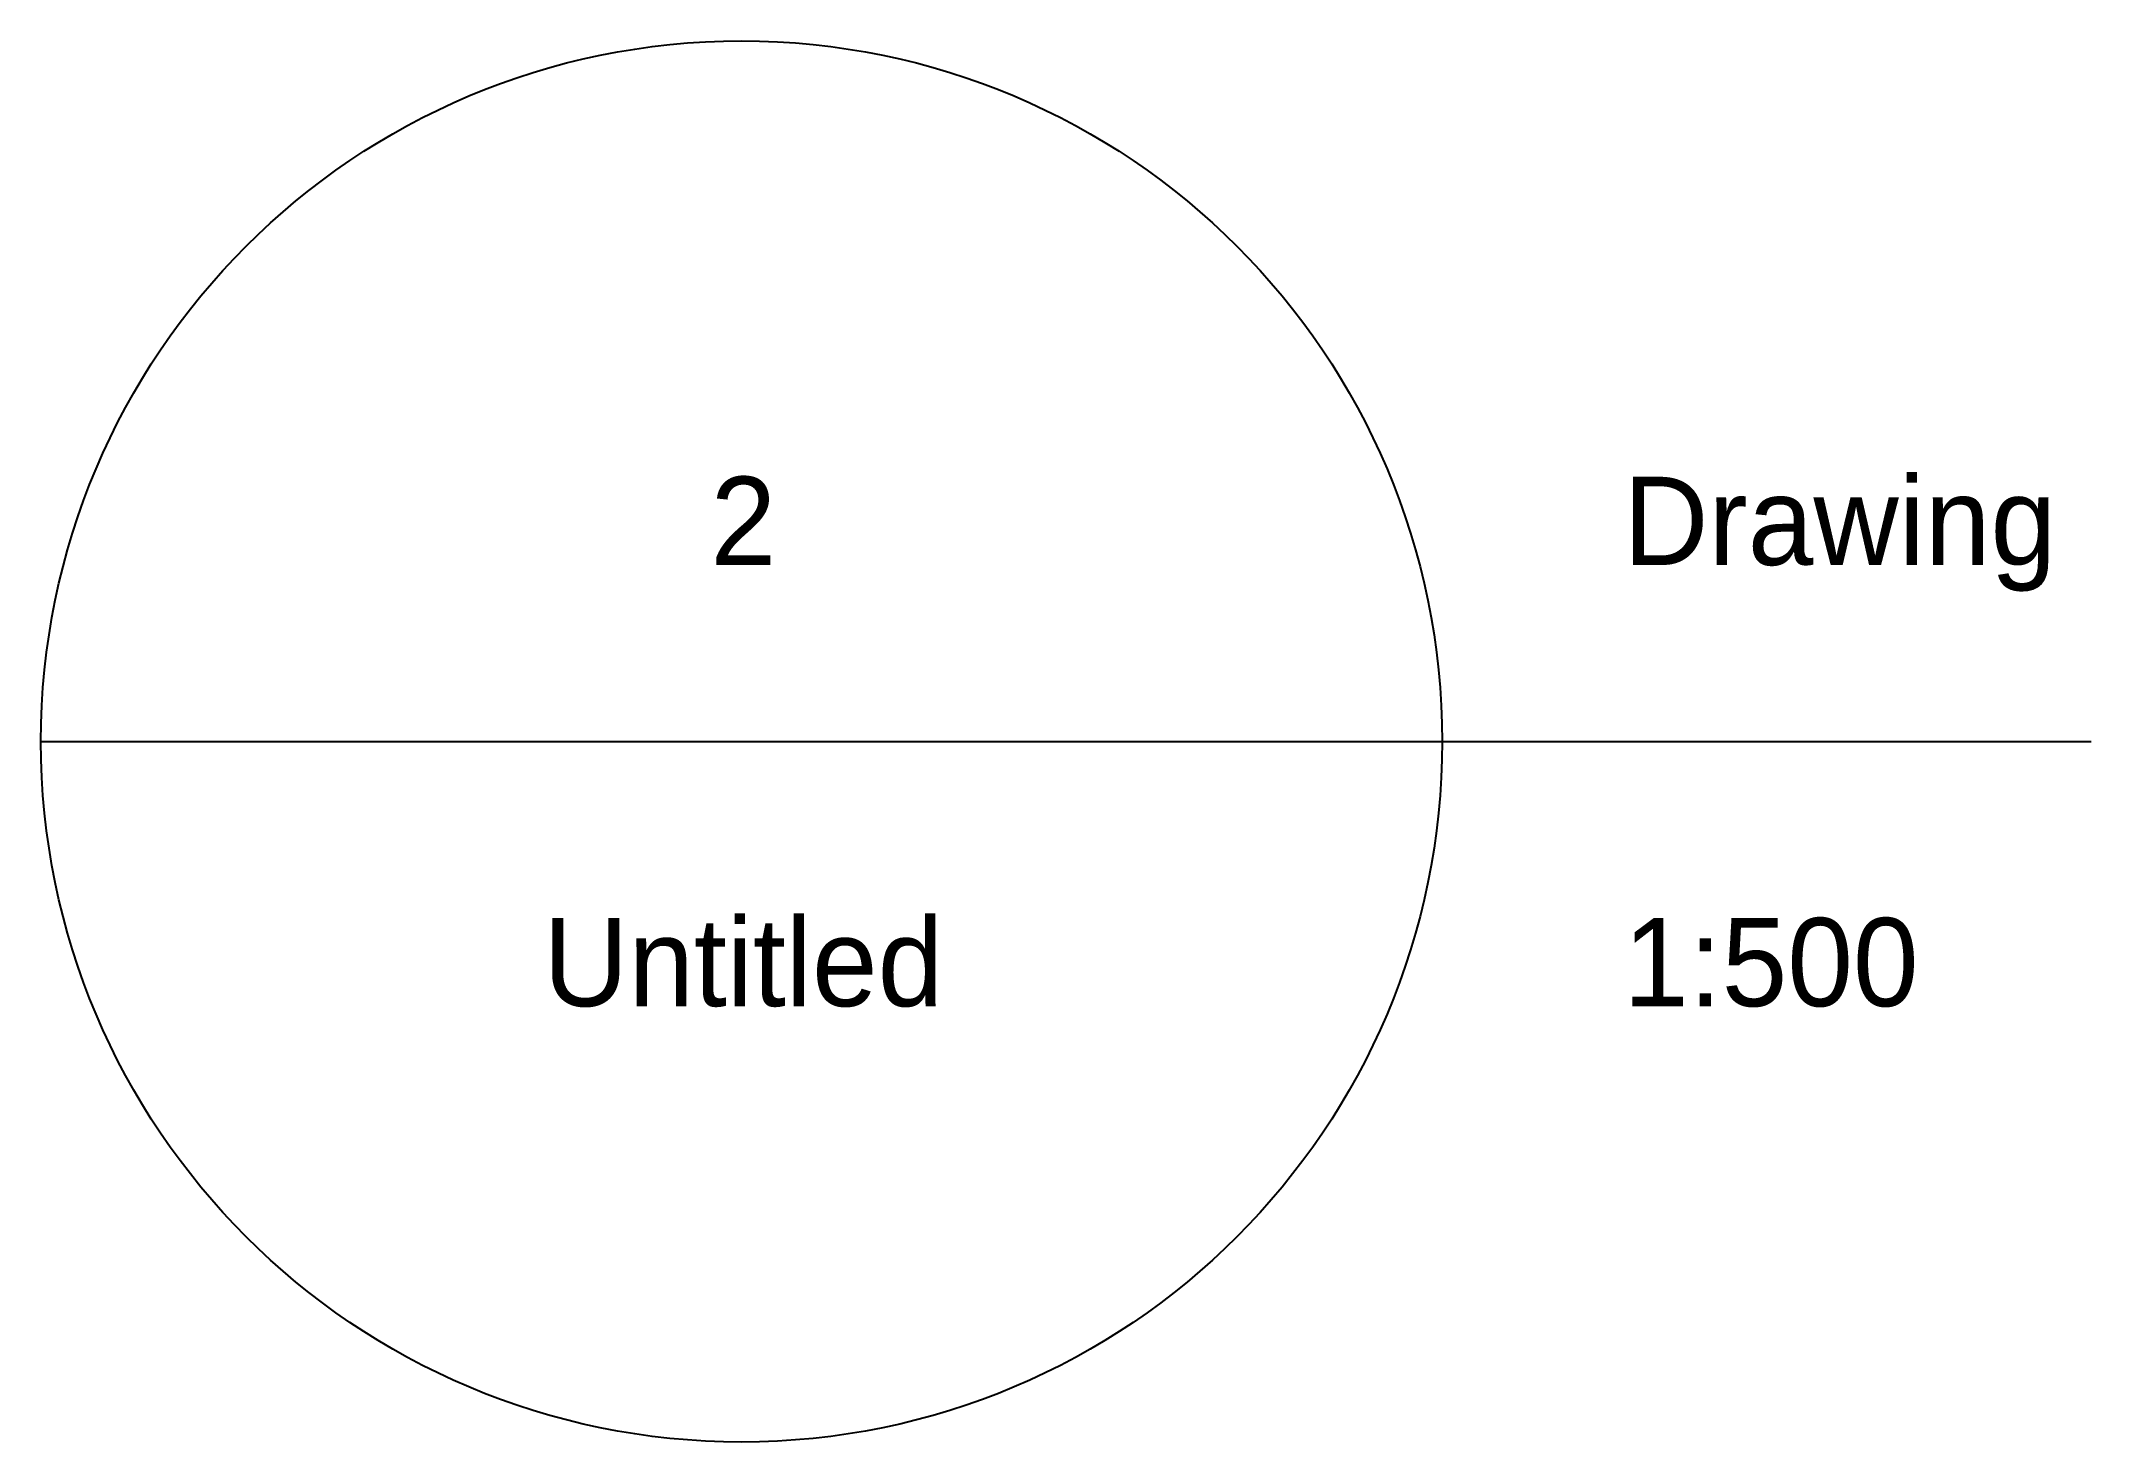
# Model space of a CAD drawing. Extents: x 0.412 to 0.4352, y -0.0073 to 0.0772.
# Drawn here: x 0.41199 to 0.43522, y -0.00728 to 0.00859 of the extents above.
import ezdxf

# ---------------------------------------------------------------- set-up
doc = ezdxf.new("R2010")
doc.units = 0
doc.layers.add('Default', color=7, linetype='Continuous')

msp = doc.modelspace()

# ---------------------------------------------------------------- linework, layer by layer
at = {"layer": 'Default'}
for p, q in [((0.411994, 0.000656), (0.427869, 0.000656)), ((0.42, 0.000656), (0.435222, 0.000656))]:
    msp.add_line(p, q, dxfattribs=at)
msp.add_circle((0.419931, 0.000656), 0.007938, dxfattribs=at)

# ---------------------------------------------------------------- texts
for s, p in [('2', (0.41958, 0.002656)), ('Drawing', (0.429922, 0.002656)), ('Untitled', (0.417683, -0.002344)), ('1:500', (0.429922, -0.002344))]:
    msp.add_text(s, height=0.001, dxfattribs=at).set_placement(p)

doc.saveas('drawing.dxf')
